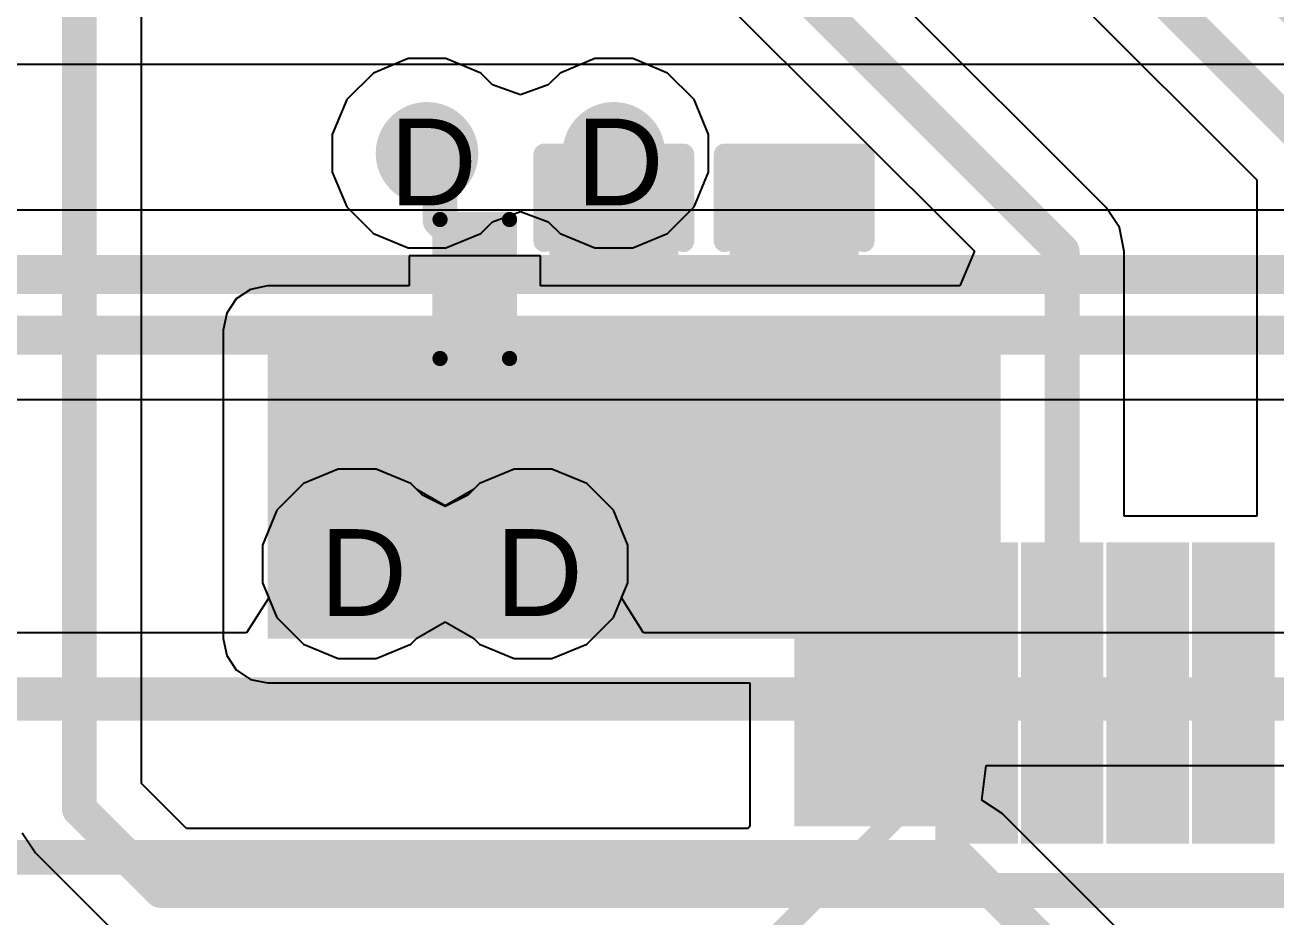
# Model space of a CAD drawing. Header units: inches. Extents: x -11 to 5428, y 0 to 5423.
# Drawn here: x 133.98 to 141.3, y 65.17 to 70.39 of the extents above; entities that cross this region are included whole.
import ezdxf

# ---------------------------------------------------------------- set-up
doc = ezdxf.new("R2010")
doc.units = ezdxf.units.IN
for name, color, linetype in [('Bottom Layer', 5, 'Continuous'), ('Drill Drawing', 1, 'Continuous'), ('GND', 16, 'Continuous'), ('PWR', 76, 'Continuous'), ('Top Layer', 1, 'Continuous'), ('Top Overlay', 2, 'Continuous'), ('Top Paste', 8, 'Continuous'), ('Top Solder', 216, 'Continuous'), ('Via Holes', 16, 'Continuous')]:
    doc.layers.add(name, color=color, linetype=linetype)
doc.styles.add('Arial', font='', dxfattribs={"height": 0.2})
doc.styles.get('Arial').set_extended_font_data('Arial')

# ---------------------------------------------------------------- blocks, each defined once
blk = doc.blocks.new('C___0402_388')
at = {"layer": 'Top Layer'}
for points in [[(-0.6985, -0.3175), (-0.6985, 0.3175), (-0.2413, 0.3175), (-0.2413, -0.3175)], [(0.2413, -0.3175), (0.2413, 0.3175), (0.6985, 0.3175), (0.6985, -0.3175)]]:
    blk.add_hatch(color=1, dxfattribs=at).paths.add_polyline_path(points)
at = {"layer": 'Top Paste'}
for points in [[(-0.6985, -0.3175), (-0.6985, 0.3175), (-0.2413, 0.3175), (-0.2413, -0.3175)], [(0.2413, -0.3175), (0.2413, 0.3175), (0.6985, 0.3175), (0.6985, -0.3175)]]:
    blk.add_hatch(color=8, dxfattribs=at).paths.add_polyline_path(points)
at = {"layer": 'Top Solder'}
for points in [[(-0.7585, -0.3775), (-0.7585, 0.3775), (-0.1813, 0.3775), (-0.1813, -0.3775)], [(0.1813, -0.3775), (0.1813, 0.3775), (0.7585, 0.3775), (0.7585, -0.3775)]]:
    blk.add_hatch(color=216, dxfattribs=at).paths.add_polyline_path(points)
at = {"layer": 'Top Overlay'}
for points in [[(-0.2794, 0.4064, 0.127, 0.127, 0), (-0.7874, 0.4064, 0.127, 0.127, 0)], [(-0.7874, -0.4064, 0.127, 0.127, 0), (-0.7874, 0.4064, 0.127, 0.127, 0)], [(0.7874, 0.4064, 0.127, 0.127, 0), (0.2794, 0.4064, 0.127, 0.127, 0)], [(0.7874, -0.4064, 0.127, 0.127, 0), (0.7874, 0.4064, 0.127, 0.127, 0)], [(-0.2794, -0.4064, 0.127, 0.127, 0), (-0.7874, -0.4064, 0.127, 0.127, 0)], [(0.7874, -0.4064, 0.127, 0.127, 0), (0.2794, -0.4064, 0.127, 0.127, 0)]]:
    blk.add_lwpolyline(points, format="xyseb", dxfattribs=at)
for points in [[(-0.8191, 0.4064, 0.0635, 0.0635, 1), (-0.7556, 0.4064, 0.0635, 0.0635, 1)], [(-0.8191, 0.4064, 0.0635, 0.0635, 1), (-0.7556, 0.4064, 0.0635, 0.0635, 1)], [(-0.3111, 0.4064, 0.0635, 0.0635, 1), (-0.2477, 0.4064, 0.0635, 0.0635, 1)], [(0.2477, 0.4064, 0.0635, 0.0635, 1), (0.3111, 0.4064, 0.0635, 0.0635, 1)], [(0.7556, 0.4064, 0.0635, 0.0635, 1), (0.8191, 0.4064, 0.0635, 0.0635, 1)], [(0.7556, 0.4064, 0.0635, 0.0635, 1), (0.8191, 0.4064, 0.0635, 0.0635, 1)], [(-0.8191, -0.4064, 0.0635, 0.0635, 1), (-0.7556, -0.4064, 0.0635, 0.0635, 1)], [(-0.8191, -0.4064, 0.0635, 0.0635, 1), (-0.7556, -0.4064, 0.0635, 0.0635, 1)], [(-0.3111, -0.4064, 0.0635, 0.0635, 1), (-0.2477, -0.4064, 0.0635, 0.0635, 1)], [(0.2477, -0.4064, 0.0635, 0.0635, 1), (0.3111, -0.4064, 0.0635, 0.0635, 1)], [(0.7556, -0.4064, 0.0635, 0.0635, 1), (0.8191, -0.4064, 0.0635, 0.0635, 1)], [(0.7556, -0.4064, 0.0635, 0.0635, 1), (0.8191, -0.4064, 0.0635, 0.0635, 1)]]:
    blk.add_lwpolyline(points, format="xyseb", close=True, dxfattribs=at)
blk = doc.blocks.new('C___0402_397')
at = {"layer": 'Top Layer'}
for points in [[(-0.6985, -0.3175), (-0.6985, 0.3175), (-0.2413, 0.3175), (-0.2413, -0.3175)], [(0.2413, -0.3175), (0.2413, 0.3175), (0.6985, 0.3175), (0.6985, -0.3175)]]:
    blk.add_hatch(color=1, dxfattribs=at).paths.add_polyline_path(points)
at = {"layer": 'Top Paste'}
for points in [[(-0.6985, -0.3175), (-0.6985, 0.3175), (-0.2413, 0.3175), (-0.2413, -0.3175)], [(0.2413, -0.3175), (0.2413, 0.3175), (0.6985, 0.3175), (0.6985, -0.3175)]]:
    blk.add_hatch(color=8, dxfattribs=at).paths.add_polyline_path(points)
at = {"layer": 'Top Solder'}
for points in [[(-0.7585, -0.3775), (-0.7585, 0.3775), (-0.1813, 0.3775), (-0.1813, -0.3775)], [(0.1813, -0.3775), (0.1813, 0.3775), (0.7585, 0.3775), (0.7585, -0.3775)]]:
    blk.add_hatch(color=216, dxfattribs=at).paths.add_polyline_path(points)
at = {"layer": 'Top Overlay'}
for points in [[(-0.2794, 0.4064, 0.127, 0.127, 0), (-0.7874, 0.4064, 0.127, 0.127, 0)], [(-0.7874, -0.4064, 0.127, 0.127, 0), (-0.7874, 0.4064, 0.127, 0.127, 0)], [(0.7874, 0.4064, 0.127, 0.127, 0), (0.2794, 0.4064, 0.127, 0.127, 0)], [(0.7874, -0.4064, 0.127, 0.127, 0), (0.7874, 0.4064, 0.127, 0.127, 0)], [(-0.2794, -0.4064, 0.127, 0.127, 0), (-0.7874, -0.4064, 0.127, 0.127, 0)], [(0.7874, -0.4064, 0.127, 0.127, 0), (0.2794, -0.4064, 0.127, 0.127, 0)]]:
    blk.add_lwpolyline(points, format="xyseb", dxfattribs=at)
for points in [[(-0.8191, 0.4064, 0.0635, 0.0635, 1), (-0.7556, 0.4064, 0.0635, 0.0635, 1)], [(-0.8191, 0.4064, 0.0635, 0.0635, 1), (-0.7556, 0.4064, 0.0635, 0.0635, 1)], [(-0.3111, 0.4064, 0.0635, 0.0635, 1), (-0.2477, 0.4064, 0.0635, 0.0635, 1)], [(0.2477, 0.4064, 0.0635, 0.0635, 1), (0.3111, 0.4064, 0.0635, 0.0635, 1)], [(0.7556, 0.4064, 0.0635, 0.0635, 1), (0.8191, 0.4064, 0.0635, 0.0635, 1)], [(0.7556, 0.4064, 0.0635, 0.0635, 1), (0.8191, 0.4064, 0.0635, 0.0635, 1)], [(-0.8191, -0.4064, 0.0635, 0.0635, 1), (-0.7556, -0.4064, 0.0635, 0.0635, 1)], [(-0.8191, -0.4064, 0.0635, 0.0635, 1), (-0.7556, -0.4064, 0.0635, 0.0635, 1)], [(-0.3111, -0.4064, 0.0635, 0.0635, 1), (-0.2477, -0.4064, 0.0635, 0.0635, 1)], [(0.2477, -0.4064, 0.0635, 0.0635, 1), (0.3111, -0.4064, 0.0635, 0.0635, 1)], [(0.7556, -0.4064, 0.0635, 0.0635, 1), (0.8191, -0.4064, 0.0635, 0.0635, 1)], [(0.7556, -0.4064, 0.0635, 0.0635, 1), (0.8191, -0.4064, 0.0635, 0.0635, 1)]]:
    blk.add_lwpolyline(points, format="xyseb", close=True, dxfattribs=at)
blk = doc.blocks.new('DFN_2_0_3_0_6__409')
at = {"layer": 'Top Layer'}
for points in [[(-0.33, -0.13), (-0.33, 0.13), (-0.06, 0.13), (-0.06, -0.13)], [(0.06, -0.13), (0.06, 0.13), (0.33, 0.13), (0.33, -0.13)]]:
    blk.add_hatch(color=1, dxfattribs=at).paths.add_polyline_path(points)
at = {"layer": 'Top Paste'}
for points in [[(-0.33, -0.13), (-0.33, 0.13), (-0.06, 0.13), (-0.06, -0.13)], [(0.06, -0.13), (0.06, 0.13), (0.33, 0.13), (0.33, -0.13)]]:
    blk.add_hatch(color=8, dxfattribs=at).paths.add_polyline_path(points)
at = {"layer": 'Top Solder'}
for points in [[(-0.38, -0.18), (-0.38, 0.18), (-0.01, 0.18), (-0.01, -0.18)], [(0.01, -0.18), (0.01, 0.18), (0.38, 0.18), (0.38, -0.18)]]:
    blk.add_hatch(color=216, dxfattribs=at).paths.add_polyline_path(points)
at = {"layer": 'Top Overlay'}
for points in [[(-0.4064, -0.2032, 0.0889, 0.0889, 0), (-0.4064, 0.2032, 0.0889, 0.0889, 0)], [(0.4064, 0.2032, 0.0889, 0.0889, 0), (-0.4064, 0.2032, 0.0889, 0.0889, 0)], [(0.4064, -0.2032, 0.0889, 0.0889, 0), (0.4064, 0.2032, 0.0889, 0.0889, 0)], [(0.4064, -0.2032, 0.0889, 0.0889, 0), (-0.4064, -0.2032, 0.0889, 0.0889, 0)]]:
    blk.add_lwpolyline(points, format="xyseb", dxfattribs=at)
for points in [[(-0.4286, 0.2032, 0.0445, 0.0445, 1), (-0.3842, 0.2032, 0.0445, 0.0445, 1)], [(-0.4286, 0.2032, 0.0445, 0.0445, 1), (-0.3842, 0.2032, 0.0445, 0.0445, 1)], [(0.3842, 0.2032, 0.0445, 0.0445, 1), (0.4286, 0.2032, 0.0445, 0.0445, 1)], [(0.3842, 0.2032, 0.0445, 0.0445, 1), (0.4286, 0.2032, 0.0445, 0.0445, 1)], [(-0.4286, -0.2032, 0.0445, 0.0445, 1), (-0.3842, -0.2032, 0.0445, 0.0445, 1)], [(-0.4286, -0.2032, 0.0445, 0.0445, 1), (-0.3842, -0.2032, 0.0445, 0.0445, 1)], [(0.3842, -0.2032, 0.0445, 0.0445, 1), (0.4286, -0.2032, 0.0445, 0.0445, 1)], [(0.3842, -0.2032, 0.0445, 0.0445, 1), (0.4286, -0.2032, 0.0445, 0.0445, 1)]]:
    blk.add_lwpolyline(points, format="xyseb", close=True, dxfattribs=at)
blk = doc.blocks.new('LQFP_144_20_20__614')
at = {"layer": 'Top Layer'}
for points in [[(-8.89, 9.9), (-8.89, 11.46), (-8.61, 11.46), (-8.61, 9.9)], [(-8.39, 9.9), (-8.39, 11.46), (-8.11, 11.46), (-8.11, 9.9)], [(-7.89, 9.9), (-7.89, 11.46), (-7.61, 11.46), (-7.61, 9.9)], [(-7.39, 9.9), (-7.39, 11.46), (-7.11, 11.46), (-7.11, 9.9)]]:
    blk.add_hatch(color=1, dxfattribs=at).paths.add_polyline_path(points)
at = {"layer": 'Top Paste'}
for points in [[(-8.89, 9.9), (-8.89, 11.46), (-8.61, 11.46), (-8.61, 9.9)], [(-8.39, 9.9), (-8.39, 11.46), (-8.11, 11.46), (-8.11, 9.9)], [(-7.89, 9.9), (-7.89, 11.46), (-7.61, 11.46), (-7.61, 9.9)], [(-7.39, 9.9), (-7.39, 11.46), (-7.11, 11.46), (-7.11, 9.9)]]:
    blk.add_hatch(color=8, dxfattribs=at).paths.add_polyline_path(points)
at = {"layer": 'Top Solder'}
for points in [[(-8.9916, 9.7984), (-8.9916, 11.5616), (-8.5084, 11.5616), (-8.5084, 9.7984)], [(-8.4916, 9.7984), (-8.4916, 11.5616), (-8.0084, 11.5616), (-8.0084, 9.7984)], [(-7.9916, 9.7984), (-7.9916, 11.5616), (-7.5084, 11.5616), (-7.5084, 9.7984)], [(-7.4916, 9.7984), (-7.4916, 11.5616), (-7.0084, 11.5616), (-7.0084, 9.7984)]]:
    blk.add_hatch(color=216, dxfattribs=at).paths.add_polyline_path(points)
at = {"layer": 'Top Overlay'}
blk.add_lwpolyline([(-10.033, 9.144, 0.127, 0.127, 0), (-9.144, 10.033, 0.127, 0.127, 0)], format="xyseb", dxfattribs=at)
blk.add_lwpolyline([(-9.1758, 10.033, 0.0635, 0.0635, 1), (-9.1123, 10.033, 0.0635, 0.0635, 1)], format="xyseb", close=True, dxfattribs=at)

msp = doc.modelspace()

# ---------------------------------------------------------------- hatches: boundary and pattern name
at = {"layer": 'Bottom Layer'}
h = msp.add_hatch(color=5, dxfattribs=at)
edge = h.paths.add_edge_path()
edge.add_arc((136.3344, 69.6406), 0.3, 0, 360)
h = msp.add_hatch(color=5, dxfattribs=at)
edge = h.paths.add_edge_path()
edge.add_arc((137.4266, 69.6406), 0.3, 0, 360)
h = msp.add_hatch(color=5, dxfattribs=at)
edge = h.paths.add_edge_path()
edge.add_arc((135.9261, 67.2386), 0.3, 0, 360)
h = msp.add_hatch(color=5, dxfattribs=at)
edge = h.paths.add_edge_path()
edge.add_arc((136.9542, 67.2386), 0.3, 0, 360)
at = {"layer": 'GND'}
h = msp.add_hatch(color=16, dxfattribs=at)
edge = h.paths.add_edge_path()
edge.add_arc((136.3344, 69.6406), 0.3, 0, 360)
h = msp.add_hatch(color=16, dxfattribs=at)
edge = h.paths.add_edge_path()
edge.add_arc((137.4266, 69.6406), 0.3, 0, 360)
h = msp.add_hatch(color=16, dxfattribs=at)
edge = h.paths.add_edge_path()
edge.add_arc((135.9261, 67.2386), 0.3, 0, 360)
h = msp.add_hatch(color=16, dxfattribs=at)
edge = h.paths.add_edge_path()
edge.add_arc((136.9542, 67.2386), 0.3, 0, 360)
at = {"layer": 'PWR'}
h = msp.add_hatch(color=76, dxfattribs=at)
edge = h.paths.add_edge_path()
edge.add_arc((136.3344, 69.6406), 0.3, 0, 360)
h = msp.add_hatch(color=76, dxfattribs=at)
edge = h.paths.add_edge_path()
edge.add_arc((137.4266, 69.6406), 0.3, 0, 360)
h = msp.add_hatch(color=76, dxfattribs=at)
edge = h.paths.add_edge_path()
edge.add_arc((135.9261, 67.2386), 0.3, 0, 360)
h = msp.add_hatch(color=76, dxfattribs=at)
edge = h.paths.add_edge_path()
edge.add_arc((136.9542, 67.2386), 0.3, 0, 360)
at = {"layer": 'Top Layer'}
h = msp.add_hatch(color=1, dxfattribs=at)
edge = h.paths.add_edge_path()
edge.add_arc((136.3344, 69.6406), 0.3, 0, 360)
h = msp.add_hatch(color=1, dxfattribs=at)
edge = h.paths.add_edge_path()
edge.add_arc((137.4266, 69.6406), 0.3, 0, 360)
for points in [[(135.4024, 66.802), (139.6878, 66.802), (139.6878, 68.6054), (135.4024, 68.6054)], [(138.481, 65.7038), (139.6878, 65.7038), (139.6878, 68.6054), (138.481, 68.6054)]]:
    msp.add_hatch(color=1, dxfattribs=at).paths.add_polyline_path(points)
h = msp.add_hatch(color=1, dxfattribs=at)
edge = h.paths.add_edge_path()
edge.add_arc((135.9261, 67.2386), 0.3, 0, 360)
h = msp.add_hatch(color=1, dxfattribs=at)
edge = h.paths.add_edge_path()
edge.add_arc((136.9542, 67.2386), 0.3, 0, 360)
at = {"layer": 'Via Holes'}
h = msp.add_hatch(color=7, dxfattribs=at)
edge = h.paths.add_edge_path()
edge.add_arc((136.3344, 69.6406), 0.15, 0, 360)
h = msp.add_hatch(color=7, dxfattribs=at)
edge = h.paths.add_edge_path()
edge.add_arc((137.4266, 69.6406), 0.15, 0, 360)
h = msp.add_hatch(color=7, dxfattribs=at)
edge = h.paths.add_edge_path()
edge.add_arc((135.9261, 67.2386), 0.15, 0, 360)
h = msp.add_hatch(color=7, dxfattribs=at)
edge = h.paths.add_edge_path()
edge.add_arc((136.9542, 67.2386), 0.15, 0, 360)

# ---------------------------------------------------------------- linework, layer by layer
at = {"layer": 'Bottom Layer'}
for p, q in [((120.6276, 70.1619), (169.1888, 70.1619)), ((166.9007, 69.3072), (122.2107, 69.3072)), ((122.2107, 68.2006), (145.5924, 68.2006)), ((135.8159, 67.7926), (135.6123, 67.7083)), ((136.0363, 67.7926), (135.8159, 67.7926)), ((136.2399, 67.7083), (136.0363, 67.7926)), ((136.844, 67.7926), (136.6404, 67.7083)), ((137.0644, 67.7926), (136.844, 67.7926)), ((137.268, 67.7083), (137.0644, 67.7926)), ((135.6123, 67.7083), (135.4565, 67.5524)), ((136.3074, 67.6408), (136.2399, 67.7083)), ((136.6404, 67.7083), (136.5729, 67.6408)), ((137.4239, 67.5524), (137.268, 67.7083)), ((136.4402, 67.5746), (136.3074, 67.6408)), ((136.5729, 67.6408), (136.4402, 67.5746)), ((135.4565, 67.5524), (135.3721, 67.3488)), ((137.5082, 67.3488), (137.4239, 67.5524)), ((135.3721, 67.3488), (135.3721, 67.1284)), ((137.5082, 67.1284), (137.5082, 67.3488)), ((135.3721, 67.1284), (135.4091, 67.0392)), ((137.4713, 67.0392), (137.5082, 67.1284)), ((135.4091, 67.0392), (135.2798, 66.836)), ((137.6006, 66.836), (137.4713, 67.0392)), ((135.2798, 66.836), (132.1997, 66.836)), ((168.637, 66.836), (137.6006, 66.836)), ((139.5785, 65.8569), (139.6035, 66.0591)), ((139.6035, 66.0591), (168.7064, 66.0591)), ((139.6961, 65.7783), (139.5785, 65.8569)), ((140.3666, 65.1078), (139.6961, 65.7783))]:
    msp.add_line(p, q, dxfattribs=at)
for points in [[(121.983, 68.9317, 0.2286, 0.2286, 0), (166.9007, 68.9317, 0.2286, 0.2286, 0)], [(121.983, 68.5761, 0.2286, 0.2286, 0), (164.8206, 68.5761, 0.2286, 0.2286, 0)], [(132.0388, 66.4475, 0.254, 0.254, 0), (169.1014, 66.4475, 0.254, 0.254, 0)], [(131.55, 65.5219, 0.2032, 0.2032, 0), (139.4397, 65.5219, 0.2032, 0.2032, 0)], [(139.4397, 65.5219, 0.2032, 0.2032, 0), (140.4078, 64.5538, 0.2032, 0.2032, 0)]]:
    msp.add_lwpolyline(points, format="xyseb", dxfattribs=at)
msp.add_lwpolyline([(139.3889, 65.5219, 0.1016, 0.1016, 1), (139.4905, 65.5219, 0.1016, 0.1016, 1)], format="xyseb", close=True, dxfattribs=at)
msp.add_lwpolyline([(139.3889, 65.5219, 0.1016, 0.1016, 1), (139.4905, 65.5219, 0.1016, 0.1016, 1)], format="xyseb", close=True, dxfattribs=at)
at = {"layer": 'GND'}
for p, q in [((135.8159, 67.7926), (135.6123, 67.7083)), ((136.0363, 67.7926), (135.8159, 67.7926)), ((136.2399, 67.7083), (136.0363, 67.7926)), ((136.844, 67.7926), (136.6404, 67.7083)), ((137.0644, 67.7926), (136.844, 67.7926)), ((137.268, 67.7083), (137.0644, 67.7926)), ((135.6123, 67.7083), (135.4565, 67.5524)), ((136.2742, 67.674), (136.2399, 67.7083)), ((136.4402, 67.5781), (136.2742, 67.674)), ((136.6061, 67.674), (136.4402, 67.5781)), ((136.6404, 67.7083), (136.6061, 67.674)), ((137.4239, 67.5524), (137.268, 67.7083)), ((135.4565, 67.5524), (135.3721, 67.3488)), ((137.5082, 67.3488), (137.4239, 67.5524)), ((135.3721, 67.3488), (135.3721, 67.1284)), ((137.5082, 67.1284), (137.5082, 67.3488)), ((135.3721, 67.1284), (135.4565, 66.9248)), ((137.4239, 66.9248), (137.5082, 67.1284)), ((135.4565, 66.9248), (135.6123, 66.769)), ((137.268, 66.769), (137.4239, 66.9248)), ((136.2742, 66.8032), (136.4402, 66.8991)), ((136.4402, 66.8991), (136.6061, 66.8032)), ((136.2399, 66.769), (136.2742, 66.8032)), ((136.6061, 66.8032), (136.6404, 66.769)), ((135.6123, 66.769), (135.8159, 66.6846)), ((136.0363, 66.6846), (136.2399, 66.769)), ((136.6404, 66.769), (136.844, 66.6846)), ((137.0644, 66.6846), (137.268, 66.769)), ((135.8159, 66.6846), (136.0363, 66.6846)), ((136.844, 66.6846), (137.0644, 66.6846))]:
    msp.add_line(p, q, dxfattribs=at)
at = {"layer": 'PWR'}
for p, q in [((136.2242, 70.1946), (136.0206, 70.1103)), ((136.4446, 70.1946), (136.2242, 70.1946)), ((136.6482, 70.1103), (136.4446, 70.1946)), ((137.3164, 70.1946), (137.1128, 70.1103)), ((137.5368, 70.1946), (137.3164, 70.1946)), ((137.7404, 70.1103), (137.5368, 70.1946)), ((136.0206, 70.1103), (135.8648, 69.9544)), ((136.7178, 70.0407), (136.6482, 70.1103)), ((137.1128, 70.1103), (137.0433, 70.0407)), ((137.8963, 69.9544), (137.7404, 70.1103)), ((136.8805, 69.982), (136.7178, 70.0407)), ((137.0433, 70.0407), (136.8805, 69.982)), ((135.8648, 69.9544), (135.7804, 69.7508)), ((137.9806, 69.7508), (137.8963, 69.9544)), ((135.7804, 69.7508), (135.7804, 69.5304)), ((137.9806, 69.5304), (137.9806, 69.7508)), ((135.7804, 69.5304), (135.8648, 69.3268)), ((137.8963, 69.3268), (137.9806, 69.5304)), ((135.8648, 69.3268), (136.0206, 69.171)), ((136.7178, 69.2405), (136.8805, 69.2992)), ((136.8805, 69.2992), (137.0433, 69.2405)), ((137.7404, 69.171), (137.8963, 69.3268)), ((136.6482, 69.171), (136.7178, 69.2405)), ((137.0433, 69.2405), (137.1128, 69.171)), ((136.0206, 69.171), (136.2242, 69.0866)), ((136.4446, 69.0866), (136.6482, 69.171)), ((137.1128, 69.171), (137.3164, 69.0866)), ((137.5368, 69.0866), (137.7404, 69.171)), ((136.2242, 69.0866), (136.4446, 69.0866)), ((137.3164, 69.0866), (137.5368, 69.0866))]:
    msp.add_line(p, q, dxfattribs=at)
at = {"layer": 'Top Layer'}
for p, q in [((140.3042, 69.3233), (135.8531, 73.7744)), ((134.665, 65.9538), (134.665, 73.709)), ((135.062, 73.54), (139.5344, 69.0676)), ((138.11, 72.5613), (141.1852, 69.4861)), ((141.1852, 69.4861), (141.1852, 67.5178)), ((140.3828, 69.2057), (140.3042, 69.3233)), ((140.3042, 69.3233), (140.3042, 69.3233)), ((140.4104, 69.0669), (140.3828, 69.2057)), ((139.5344, 69.0676), (139.4503, 68.8644)), ((140.4104, 67.5178), (140.4104, 69.0669)), ((136.9978, 69.0407), (136.2298, 69.0407)), ((136.2298, 69.0407), (136.2298, 68.8644)), ((136.9978, 68.8644), (136.9978, 69.0407)), ((135.3033, 68.8447), (135.2193, 68.7885)), ((135.4024, 68.8644), (135.3033, 68.8447)), ((136.2298, 68.8644), (135.4024, 68.8644)), ((139.4503, 68.8644), (136.9978, 68.8644)), ((135.2193, 68.7885), (135.1631, 68.7045)), ((135.1631, 68.7045), (135.1434, 68.6054)), ((135.1434, 68.6054), (135.1434, 66.802)), ((141.1852, 67.5178), (140.4104, 67.5178)), ((135.1434, 66.802), (135.1631, 66.7029)), ((135.1631, 66.7029), (135.2193, 66.6189)), ((135.2193, 66.6189), (135.3033, 66.5627)), ((135.3033, 66.5627), (135.4024, 66.543)), ((135.4024, 66.543), (138.222, 66.543)), ((138.222, 66.543), (138.222, 65.7038)), ((134.9284, 65.6904), (134.665, 65.9538)), ((138.2111, 65.6904), (134.9284, 65.6904)), ((138.222, 65.7038), (138.2111, 65.6904)), ((133.9674, 65.6649), (134.046, 65.5473)), ((134.046, 65.5473), (134.4737, 65.1196))]:
    msp.add_line(p, q, dxfattribs=at)
for points in [[(134.3024, 65.8036, 0.2032, 0.2032, 0), (134.3024, 74.3458, 0.2032, 0.2032, 0)], [(135.3184, 73.7964, 0.2032, 0.2032, 0), (140.0478, 69.0669, 0.2032, 0.2032, 0)], [(138.3664, 72.8176, 0.2032, 0.2032, 0), (141.5478, 69.6362, 0.2032, 0.2032, 0)], [(139.3824, 72.5095, 0.2032, 0.2032, 0), (142.0478, 69.8441, 0.2032, 0.2032, 0)], [(136.3344, 69.6406, 0.2032, 0.2032, 0), (136.4103, 69.5647, 0.2032, 0.2032, 0)], [(137.4266, 69.3166, 0.2032, 0.2032, 0), (137.4266, 69.6406, 0.2032, 0.2032, 0)], [(136.4103, 69.2502, 0.2032, 0.2032, 0), (136.4103, 69.5647, 0.2032, 0.2032, 0)], [(136.4103, 69.2502, 0.2032, 0.2032, 0), (136.6138, 69.0467, 0.2032, 0.2032, 0)], [(136.6138, 69.0417, 0.2032, 0.2032, 0), (136.6138, 69.0467, 0.2032, 0.2032, 0)], [(140.0478, 66.4838, 0.2032, 0.2032, 0), (140.0478, 69.0669, 0.2032, 0.2032, 0)], [(136.4838, 68.2976, 0.2032, 0.2032, 0), (136.4838, 68.5845, 0.2032, 0.2032, 0)], [(136.7318, 68.2662, 0.2032, 0.2032, 0), (136.7318, 68.5845, 0.2032, 0.2032, 0)], [(134.3024, 65.8036, 0.2032, 0.2032, 0), (134.7782, 65.3278, 0.2032, 0.2032, 0)], [(134.7782, 65.3278, 0.2032, 0.2032, 0), (142.3446, 65.3278, 0.2032, 0.2032, 0)]]:
    msp.add_lwpolyline(points, format="xyseb", dxfattribs=at)
for points in [[(136.2836, 69.6406, 0.1016, 0.1016, 1), (136.3852, 69.6406, 0.1016, 0.1016, 1)], [(137.3758, 69.6406, 0.1016, 0.1016, 1), (137.4774, 69.6406, 0.1016, 0.1016, 1)], [(136.3595, 69.5647, 0.1016, 0.1016, 1), (136.4611, 69.5647, 0.1016, 0.1016, 1)], [(136.3595, 69.5647, 0.1016, 0.1016, 1), (136.4611, 69.5647, 0.1016, 0.1016, 1)], [(137.3758, 69.3166, 0.1016, 0.1016, 1), (137.4774, 69.3166, 0.1016, 0.1016, 1)], [(136.3595, 69.2502, 0.1016, 0.1016, 1), (136.4611, 69.2502, 0.1016, 0.1016, 1)], [(136.3595, 69.2502, 0.1016, 0.1016, 1), (136.4611, 69.2502, 0.1016, 0.1016, 1)], [(136.563, 69.0467, 0.1016, 0.1016, 1), (136.6646, 69.0467, 0.1016, 0.1016, 1)], [(136.563, 69.0467, 0.1016, 0.1016, 1), (136.6646, 69.0467, 0.1016, 0.1016, 1)], [(136.563, 69.0417, 0.1016, 0.1016, 1), (136.6646, 69.0417, 0.1016, 0.1016, 1)], [(139.997, 69.0669, 0.1016, 0.1016, 1), (140.0986, 69.0669, 0.1016, 0.1016, 1)], [(139.997, 69.0669, 0.1016, 0.1016, 1), (140.0986, 69.0669, 0.1016, 0.1016, 1)], [(136.433, 68.5845, 0.1016, 0.1016, 1), (136.5346, 68.5845, 0.1016, 0.1016, 1)], [(136.681, 68.5845, 0.1016, 0.1016, 1), (136.7826, 68.5845, 0.1016, 0.1016, 1)], [(136.433, 68.2976, 0.1016, 0.1016, 1), (136.5346, 68.2976, 0.1016, 0.1016, 1)], [(136.681, 68.2662, 0.1016, 0.1016, 1), (136.7826, 68.2662, 0.1016, 0.1016, 1)], [(139.997, 66.4838, 0.1016, 0.1016, 1), (140.0986, 66.4838, 0.1016, 0.1016, 1)], [(134.2516, 65.8036, 0.1016, 0.1016, 1), (134.3532, 65.8036, 0.1016, 0.1016, 1)], [(134.2516, 65.8036, 0.1016, 0.1016, 1), (134.3532, 65.8036, 0.1016, 0.1016, 1)], [(134.7274, 65.3278, 0.1016, 0.1016, 1), (134.829, 65.3278, 0.1016, 0.1016, 1)], [(134.7274, 65.3278, 0.1016, 0.1016, 1), (134.829, 65.3278, 0.1016, 0.1016, 1)]]:
    msp.add_lwpolyline(points, format="xyseb", close=True, dxfattribs=at)

# ---------------------------------------------------------------- block references
at = {"rotation": 270}
for name, p in [('C___0402_388', (137.4266, 68.8467)), ('C___0402_397', (138.481, 68.8467)), ('DFN_2_0_3_0_6__409', (136.6138, 68.8467))]:
    msp.add_blockref(name, p, dxfattribs=at)
msp.add_blockref('LQFP_144_20_20__614', (148.2978, 55.8038))

# ---------------------------------------------------------------- texts
at = {"layer": 'Drill Drawing', "style": 'Arial'}
for p in [(136.1143, 69.3359), (137.2065, 69.3359), (135.7061, 66.9339), (136.7341, 66.9339)]:
    msp.add_text('D', height=0.508, dxfattribs=at).set_placement(p)

doc.saveas('drawing.dxf')
